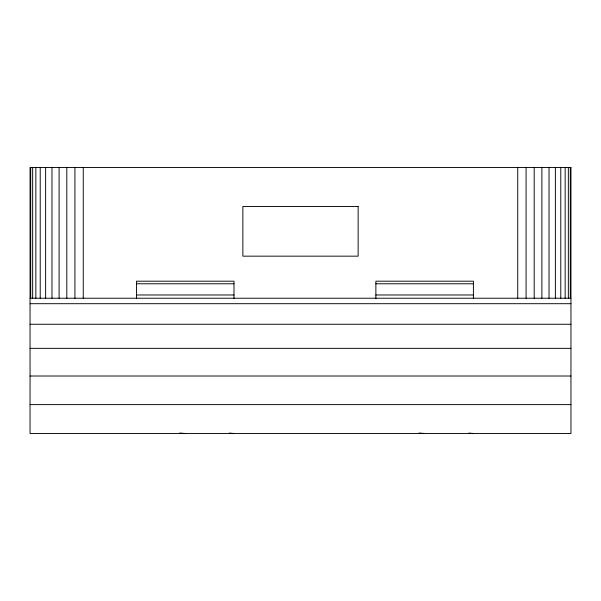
<?xml version="1.0" encoding="UTF-8"?>
<svg xmlns="http://www.w3.org/2000/svg" width="601" height="601" viewBox="0 0 601 601"><rect width="100%" height="100%" fill="white"/><g stroke="black" fill="none" stroke-linecap="round" stroke-linejoin="round"><path stroke-width="0.9" d="M136.457 283.777L233.999 283.777M375.873 283.777L473.408 283.777M136.457 294.978L233.999 294.978M375.873 294.978L473.408 294.978M30.05 298.231L570.95 298.231M30.05 303.7L570.95 303.7M30.05 324.255L570.95 324.255M30.05 348.347L570.95 348.347M30.05 376.016L570.95 376.016M30.05 404.608L570.95 404.608M419.122 432.99L424.644 433.509M179.707 432.99L185.228 433.509M468.81 433.043L473.408 433.509M229.394 433.043L233.999 433.509M570.296 167.491L570.296 298.231M568.343 167.491L568.343 298.231M565.15 167.491L565.15 298.231M560.786 167.491L560.786 298.231M555.369 167.491L555.369 298.231M549.021 167.491L549.021 298.231M541.899 167.491L541.899 298.231M534.184 167.491L534.184 298.231M526.07 167.491L526.07 298.231M517.746 167.491L517.746 298.231M473.408 298.629L473.408 281.193L375.873 281.193L375.873 298.629M233.999 298.629L233.999 281.193L136.457 281.193L136.457 298.629M83.254 167.491L83.254 298.231M74.93 167.491L74.93 298.231M66.816 167.491L66.816 298.231M59.101 167.491L59.101 298.231M51.979 167.491L51.979 298.231M45.631 167.491L45.631 298.231M40.214 167.491L40.214 298.231M35.85 167.491L35.85 298.231M32.657 167.491L32.657 298.231M30.704 167.491L30.704 298.231M570.95 167.491L30.05 167.491L30.05 433.509L570.95 433.509L570.95 167.491M358.136 206.511L242.864 206.511L242.864 256.161L358.136 256.161L358.136 206.511"/></g></svg>
